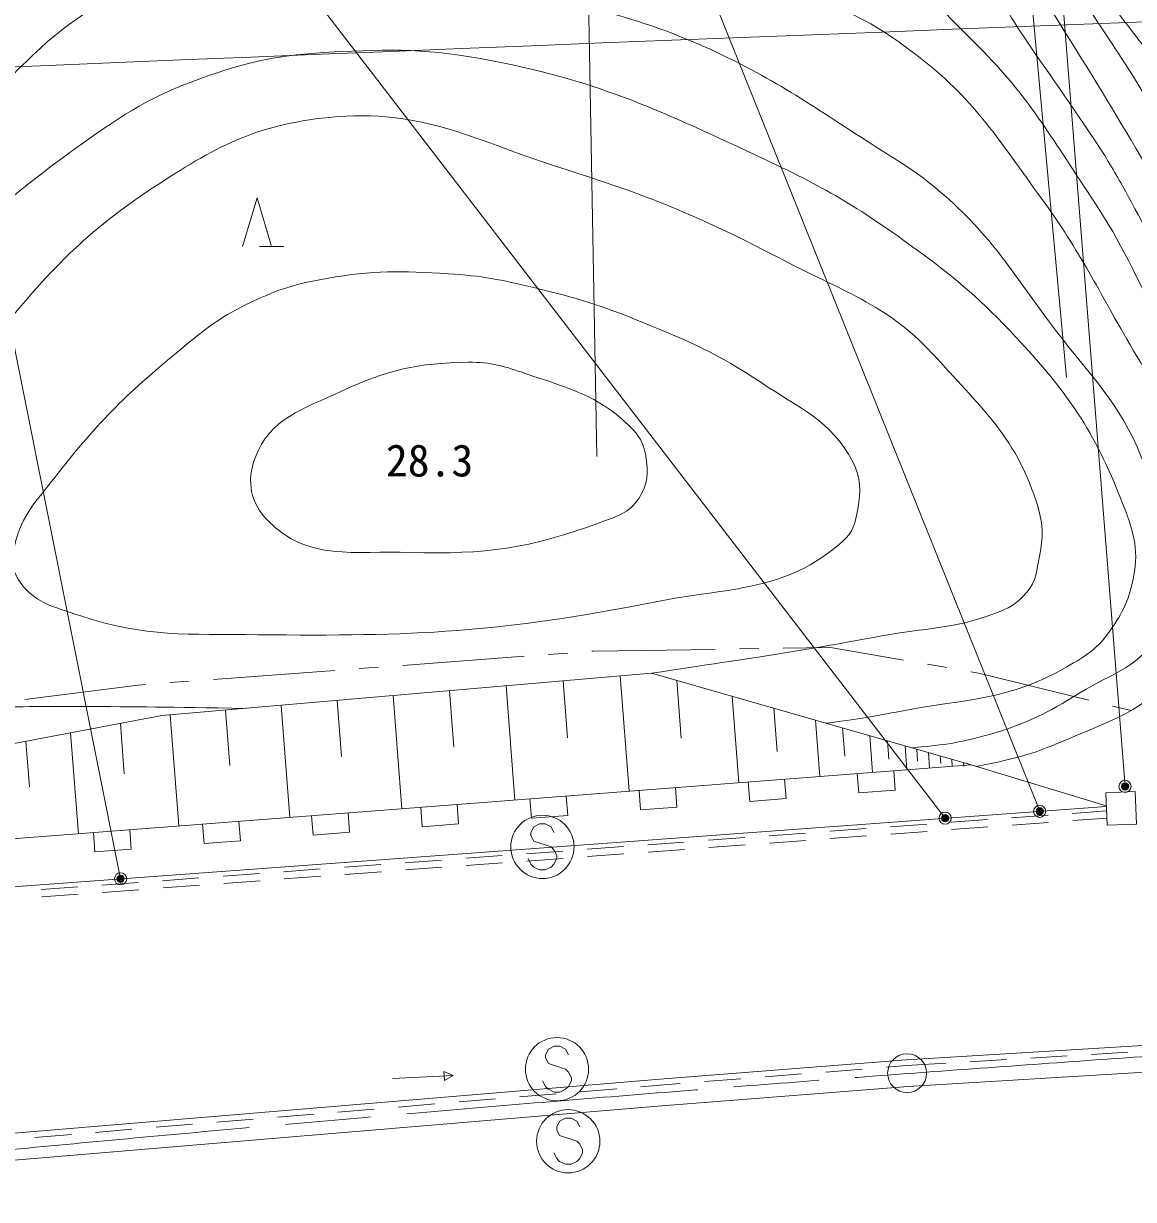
# Model space of a CAD drawing. Units: millimetres, scale not verified. Extents: x 40000 to 680000, y 20000 to 380000.
# Drawn here: x 227007 to 272638, y 294039 to 342378 of the extents above; entities that cross this region are included whole.
import ezdxf
from ezdxf.enums import TextEntityAlignment as Align

# ---------------------------------------------------------------- set-up
doc = ezdxf.new("R2010")
doc.units = ezdxf.units.MM
doc.header["$LTSCALE"] = 1000
doc.header["$PDMODE"] = 32
doc.header["$PDSIZE"] = 500
doc.linetypes.add('CHAIN', pattern=[18.5, 12, -1.5, 3.5, -1.5])
for name, color, linetype, lineweight in [('M-BGD', 7, 'Continuous', 13), ('M-BMK', 2, 'CHAIN', 13), ('M-BMK-ROW', 30, 'Continuous', 13), ('M-BMK-SRVR', 3, 'Continuous', 13), ('M-STR-HTXT', 7, 'Continuous', 13), ('M-STR-STRC', 7, 'Continuous', 13)]:
    doc.layers.add(name, color=color, linetype=linetype, lineweight=lineweight)
doc.styles.add('ＭＳ ゴシック', font='')
doc.styles.get('ＭＳ ゴシック').set_extended_font_data('MS Gothic')

msp = doc.modelspace()

# ---------------------------------------------------------------- linework, layer by layer
at = {"layer": 'M-BGD'}
for p, q in [((236008, 333210), (236608, 335210)), ((236608, 335210), (237208, 333210)), ((236708, 333210), (237708, 333210)), ((249189, 315355), (249370, 313009)), ((251533, 315558), (251899, 310822)), ((253862, 315371), (254045, 313004)), ((242199, 314750), (242558, 310101)), ((244522, 314951), (244702, 312626)), ((246845, 315152), (247207, 310460)), ((256145, 314718), (256419, 311171)), ((237596, 314351), (237952, 309745)), ((239898, 314551), (240076, 312247)), ((257855, 314229), (257992, 312455)), ((233035, 313956), (233388, 309392)), ((235316, 314154), (235492, 311872)), ((259565, 313739), (259743, 311428)), ((230988, 313605), (231148, 311532)), ((260679, 313421), (260768, 312265)), ((227104, 312871), (227249, 311003)), ((228945, 313219), (229266, 309074)), ((261794, 313102), (261910, 311596)), ((262520, 312894), (262578, 312141)), ((263246, 312686), (263322, 311705)), ((263726, 312548), (263764, 312058)), ((264207, 312411), (264256, 311777)), ((264688, 312273), (264712, 311956)), ((265169, 312136), (265191, 311849)), ((265649, 311998), (265660, 311855)), ((271521, 310218), (265962, 311909)), ((258356, 310519), (258294, 311316)), ((261285, 311547), (261347, 310750)), ((262843, 310865), (262781, 311663)), ((252312, 310854), (252374, 310056)), ((253869, 310172), (253808, 310970)), ((256799, 311201), (256860, 310403)), ((261347, 310750), (262843, 310865)), ((247826, 310507), (247887, 309710)), ((249383, 309825), (249321, 310623)), ((256860, 310403), (258356, 310519)), ((240409, 309132), (240348, 309930)), ((243339, 310161), (243401, 309363)), ((244896, 309479), (244834, 310276)), ((252374, 310056), (253869, 310172)), ((271529, 310016), (270123, 309912)), ((234366, 309468), (234427, 308670)), ((235923, 308786), (235861, 309583)), ((238852, 309814), (238914, 309017)), ((243401, 309363), (244896, 309479)), ((247887, 309710), (249383, 309825)), ((264139, 309469), (262643, 309358)), ((266633, 309654), (265137, 309543)), ((269126, 309838), (267630, 309727)), ((269143, 309538), (267647, 309428)), ((271540, 309716), (270140, 309612)), ((229879, 309121), (229941, 308323)), ((231436, 308439), (231375, 309237)), ((238914, 309017), (240409, 309132)), ((256660, 308916), (255164, 308805)), ((259153, 309100), (257657, 308989)), ((261646, 309285), (260150, 309174)), ((261664, 308985), (260168, 308874)), ((264157, 309169), (262661, 309059)), ((266650, 309354), (265154, 309243)), ((229941, 308323), (231436, 308439)), ((234427, 308670), (235923, 308786)), ((251673, 308546), (250178, 308436)), ((254167, 308731), (252671, 308620)), ((254184, 308431), (252688, 308321)), ((256677, 308616), (255181, 308505)), ((259170, 308800), (257675, 308690)), ((244194, 307993), (242698, 307882)), ((246687, 308177), (245191, 308067)), ((249180, 308362), (247684, 308251)), ((249198, 308062), (247702, 307952)), ((251691, 308247), (250195, 308136)), ((239208, 307624), (237712, 307513)), ((241701, 307808), (240205, 307698)), ((241718, 307509), (240222, 307398)), ((244211, 307693), (242715, 307583)), ((246705, 307878), (245209, 307767)), ((231728, 307070), (230232, 306960)), ((234221, 307255), (232725, 307144)), ((236714, 307439), (235218, 307329)), ((236732, 307140), (235236, 307029)), ((239225, 307324), (237729, 307214)), ((229235, 306886), (227739, 306775)), ((229252, 306586), (227756, 306476)), ((231745, 306771), (230250, 306660)), ((234239, 306955), (232743, 306845)), ((265917, 299700), (267414, 299791)), ((268412, 299851), (269910, 299942)), ((270908, 300002), (272405, 300093)), ((244291, 299301), (244674, 299132)), ((244309, 298926), (244291, 299301)), ((259990, 299279), (261485, 299398)), ((262482, 299477), (263310, 299542)), ((263310, 299542), (264919, 299640)), ((242177, 299009), (244674, 299132)), ((244674, 299132), (244309, 298926)), ((252391, 298674), (253181, 298740)), ((253181, 298740), (254009, 298805)), ((255006, 298884), (256501, 299003)), ((257498, 299082), (258993, 299200)), ((247408, 298257), (248903, 298382)), ((249900, 298465), (251394, 298590)), ((242426, 297840), (243921, 297965)), ((244917, 298049), (246412, 298174)), ((234952, 297215), (236447, 297340)), ((237443, 297424), (238938, 297549)), ((239934, 297632), (241429, 297757)), ((229969, 296799), (231464, 296924)), ((232461, 297007), (233955, 297132)), ((227478, 296590), (228973, 296715))]:
    msp.add_line(p, q, dxfattribs=at)
for points in [[(265962, 311909), (252821, 315669), (232692, 313927), (214680, 310523), (198384, 308054), (177469, 308524), (162262, 307943), (160418, 306045)], [(160418, 306045), (177345, 305063), (265962, 311909)], [(158547, 304339), (161531, 303669), (175131, 303022), (182927, 303684), (271522, 310197)], [(63163, 288243), (83517, 288366), (114842, 289514), (146080, 291059), (159464, 291824), (159459, 291824), (160039, 291862), (162629, 292033), (198270, 294388), (253161, 298978), (263294, 299781), (312431, 302756), (341302, 303893), (363212, 304457), (378803, 304685), (409833, 304482), (437392, 303298), (452839, 302220), (462973, 301393), (486944, 298832), (535813, 292716), (552174, 290386), (562227, 288904)], [(63159, 287143), (83540, 287266), (114889, 288415), (146139, 289961), (159532, 290726), (160112, 290764), (162664, 290933), (198352, 293291), (253250, 297882), (263370, 298684), (312486, 301657), (341338, 302794), (363235, 303357), (378807, 303585), (409806, 303382), (437330, 302200), (452756, 301123), (462870, 300297), (486817, 297740), (535667, 291626), (552016, 289297), (562061, 287817), (562062, 287817)]]:
    msp.add_lwpolyline(points, dxfattribs=at)
msp.add_lwpolyline([(271550, 309423), (272757, 309467), (272708, 310805), (271501, 310760)], close=True, dxfattribs=at)
for points, knots in [([(260155, 354294), (260822, 354067), (261518, 353793), (262302, 353421), (263967, 352629), (264795, 351930), (266130, 350657), (268344, 348547), (269010, 346852), (270820, 344386), (272729, 341786), (273969, 340444), (275667, 337701), (277804, 334249), (278656, 332101), (280184, 328339), (280854, 326690), (280961, 325660), (281702, 324041), (281958, 323481), (282194, 323217), (282518, 322694), (282924, 322040), (282948, 321485), (283565, 321026), (284069, 320651), (284464, 320633), (285052, 320412), (285983, 320062), (286326, 319986), (287490, 319673)], [0, 0, 0, 0, 1, 1, 1, 2, 2, 2, 3, 3, 3, 4, 4, 4, 5, 5, 5, 6, 6, 6, 7, 7, 7, 8, 8, 8, 9, 9, 9, 10, 10, 10, 10]), ([(256263, 353482), (257170, 353250), (258058, 353033), (259177, 352614), (261959, 351574), (263685, 351122), (266005, 349267), (267461, 348103), (267804, 346982), (268927, 345494), (269896, 344209), (270462, 343504), (271355, 342164), (274898, 336846), (276339, 333523), (279239, 327828), (279748, 326829), (280036, 326265), (280420, 325211), (280732, 324356), (280824, 323848), (281145, 322996), (281380, 322373), (281436, 321977), (281816, 321429), (282284, 320752), (282573, 320345), (283264, 319898), (283867, 319509), (284312, 319497), (285005, 319307), (285538, 319161), (285728, 319118), (286385, 318988)], [0, 0, 0, 0, 1, 1, 1, 2, 2, 2, 3, 3, 3, 4, 4, 4, 5, 5, 5, 6, 6, 6, 7, 7, 7, 8, 8, 8, 9, 9, 9, 10, 10, 10, 11, 11, 11, 11]), ([(249493, 352070), (249833, 351937), (250186, 351805), (250554, 351672), (254843, 350129), (257645, 350312), (261711, 348251), (263492, 347348), (264543, 346788), (265906, 345328), (266901, 344263), (267097, 343391), (267904, 342178), (269205, 340220), (270008, 339172), (271292, 337202), (271757, 336488), (271985, 336067), (272396, 335320), (274069, 332283), (274894, 330515), (276265, 327331), (277282, 324969), (277442, 323481), (278512, 321142), (279189, 319664), (279405, 318551), (280745, 317630), (281442, 317152), (281833, 316945), (282702, 316705)], [0, 0, 0, 0, 1, 1, 1, 2, 2, 2, 3, 3, 3, 4, 4, 4, 5, 5, 5, 6, 6, 6, 7, 7, 7, 8, 8, 8, 9, 9, 9, 10, 10, 10, 10]), ([(244936, 351119), (246730, 350298), (248320, 349423), (250661, 348606), (254708, 347193), (257385, 347535), (261220, 345621), (263421, 344522), (264331, 343345), (266083, 341618), (268231, 339500), (269075, 337974), (270754, 335467), (272046, 333537), (272596, 332340), (273597, 330245), (275346, 326585), (276084, 324403), (277181, 320498), (277661, 318788), (277129, 317533), (278097, 316045), (278506, 315418), (278716, 315111), (279324, 314574)], [0, 0, 0, 0, 1, 1, 1, 2, 2, 2, 3, 3, 3, 4, 4, 4, 5, 5, 5, 6, 6, 6, 7, 7, 7, 8, 8, 8, 8]), ([(284703, 317945), (284007, 318137), (283768, 318238), (283199, 318499), (282134, 318986), (281525, 319352), (280753, 320232), (280268, 320784), (280468, 321343), (280247, 322044), (279860, 323275), (279612, 323954), (279176, 325169), (278727, 326418), (278510, 327137), (277925, 328327), (276384, 331460), (275229, 333060), (273446, 336061), (272121, 338292), (271386, 339546), (270002, 341741), (269054, 343246), (268550, 344113), (267476, 345531), (266700, 346554), (266213, 347097), (265267, 347963), (264534, 348633), (264119, 349031), (263249, 349509), (262200, 350086), (261427, 350298), (260447, 350580)], [0, 0, 0, 0, 1, 1, 1, 2, 2, 2, 3, 3, 3, 4, 4, 4, 5, 5, 5, 6, 6, 6, 7, 7, 7, 8, 8, 8, 9, 9, 9, 10, 10, 10, 11, 11, 11, 11]), ([(237252, 349516), (237414, 349515), (237580, 349513), (237750, 349509), (243328, 349389), (245989, 346677), (251377, 345230), (254612, 344361), (256618, 344545), (259741, 343333), (261416, 342684), (262316, 342157), (263741, 341064), (266077, 339272), (266971, 337772), (268709, 335396), (270390, 333099), (271076, 331636), (272497, 329170), (273294, 327787), (273855, 327062), (274453, 325583), (275063, 324071), (275421, 323169), (275491, 321541), (275583, 319407), (275756, 317953), (274625, 316141), (273468, 314290), (272016, 313851), (270011, 312989), (268579, 312373), (267932, 312184), (266188, 311840)], [0, 0, 0, 0, 1, 1, 1, 2, 2, 2, 3, 3, 3, 4, 4, 4, 5, 5, 5, 6, 6, 6, 7, 7, 7, 8, 8, 8, 9, 9, 9, 10, 10, 10, 11, 11, 11, 11]), ([(146850, 311395), (147863, 311622), (148139, 311702), (148960, 311915), (151797, 312650), (153444, 312973), (156111, 314188), (156939, 314565), (157374, 314838), (158174, 315273), (159315, 315895), (159917, 316314), (161076, 316901), (163335, 318046), (164537, 318861), (166931, 319688), (171211, 321166), (173725, 321898), (178241, 322240), (180613, 322419), (181975, 322096), (184295, 321569), (186381, 321096), (187391, 320254), (189488, 319830), (192501, 319219), (194245, 318532), (197300, 318874), (198701, 319031), (199541, 319098), (200813, 319705), (204044, 321247), (205542, 322738), (208181, 325158), (212523, 329142), (214356, 331973), (218165, 336470), (219680, 338260), (220343, 339425), (221967, 341117), (223400, 342611), (224227, 343441), (225857, 344717), (227886, 346305), (229058, 347219), (231400, 348296)], [0, 0, 0, 0, 1, 1, 1, 2, 2, 2, 3, 3, 3, 4, 4, 4, 5, 5, 5, 6, 6, 6, 7, 7, 7, 8, 8, 8, 9, 9, 9, 10, 10, 10, 11, 11, 11, 12, 12, 12, 13, 13, 13, 14, 14, 14, 15, 15, 15, 15]), ([(150012, 308857), (151280, 309762), (151692, 310086), (152890, 310651), (153838, 311098), (154429, 311207), (155401, 311599), (156343, 311979), (156849, 312243), (157764, 312685), (157938, 312769), (158033, 312821), (158208, 312904), (161025, 314258), (162520, 315237), (165476, 316252), (169893, 317768), (172461, 318427), (177073, 319160), (178496, 319386), (179326, 319217), (180760, 319084), (184699, 318720), (186686, 317348), (190423, 316052), (191460, 315693), (191928, 315174), (192997, 314929), (195950, 314255), (197631, 313659), (200660, 313733), (201933, 313764), (202671, 313826), (203887, 314207), (204989, 314553), (205636, 314790), (206550, 315497), (209401, 317703), (210210, 319769), (212491, 322560), (215116, 325771), (216454, 327676), (219016, 330937), (221691, 334342), (222841, 336562), (225909, 339617), (227697, 341398), (228724, 342491), (230981, 343620), (233112, 344687), (234480, 345107), (236859, 345258), (240425, 345485), (242419, 344693), (245912, 343937), (249607, 343137), (251790, 342888), (255230, 341318), (258073, 340020), (259486, 338932), (262126, 337260), (263138, 336619), (263730, 336282), (264643, 335506), (266885, 333599), (267688, 332062), (269474, 329723), (270949, 327791), (272042, 326820), (272961, 324570), (273677, 322814), (274107, 321768), (274195, 319874), (274242, 318879), (274186, 318247), (273716, 317369), (272954, 315947), (271811, 315702), (270434, 314862), (269070, 314029), (268252, 313593), (266715, 313157), (265497, 312812), (264979, 312736), (263523, 312607)], [0, 0, 0, 0, 1, 1, 1, 2, 2, 2, 3, 3, 3, 4, 4, 4, 5, 5, 5, 6, 6, 6, 7, 7, 7, 8, 8, 8, 9, 9, 9, 10, 10, 10, 11, 11, 11, 12, 12, 12, 13, 13, 13, 14, 14, 14, 15, 15, 15, 16, 16, 16, 17, 17, 17, 18, 18, 18, 19, 19, 19, 20, 20, 20, 21, 21, 21, 22, 22, 22, 23, 23, 23, 24, 24, 24, 25, 25, 25, 26, 26, 26, 27, 27, 27, 28, 28, 28, 28]), ([(216978, 310957), (215665, 311061), (215308, 311079), (214245, 311220), (213623, 311303), (213259, 311280), (212658, 311459), (212018, 311649), (211627, 311811), (211167, 312294), (210811, 312667), (210607, 312954), (210565, 313468), (210528, 313922), (210755, 314161), (210976, 314558), (211345, 315221), (211663, 315522), (212090, 316148), (213204, 317780), (213793, 318718), (214877, 320369), (215848, 321849), (216347, 322708), (217354, 324162), (218127, 325277), (218625, 325855), (219423, 326952), (220637, 328623), (221108, 329723), (222484, 331263), (224983, 334060), (226624, 335446), (229678, 337623), (231458, 338892), (232559, 339527), (234626, 340236), (236480, 340873), (237595, 341086), (239552, 341196), (242176, 341343), (243692, 341351), (246271, 340848), (250849, 339955), (253272, 338757), (257498, 336784), (260088, 335574), (261478, 334725), (263785, 333035), (265472, 331800), (266369, 331018), (267798, 329491), (269945, 327197), (271018, 325659), (272159, 322731), (272604, 321589), (272878, 320834), (272645, 319631), (272466, 318708), (272220, 318196), (271683, 317424), (271163, 316676), (270682, 316384), (269893, 315929), (267516, 314559), (265803, 314623), (263107, 314118), (261897, 313891), (261473, 313805), (259996, 313616)], [0, 0, 0, 0, 1, 1, 1, 2, 2, 2, 3, 3, 3, 4, 4, 4, 5, 5, 5, 6, 6, 6, 7, 7, 7, 8, 8, 8, 9, 9, 9, 10, 10, 10, 11, 11, 11, 12, 12, 12, 13, 13, 13, 14, 14, 14, 15, 15, 15, 16, 16, 16, 17, 17, 17, 18, 18, 18, 19, 19, 19, 20, 20, 20, 21, 21, 21, 22, 22, 22, 23, 23, 23, 23]), ([(236157, 314227), (232785, 314277), (231926, 314295), (229214, 314305), (227470, 314311), (226493, 314276), (224748, 314304), (222807, 314336), (221688, 314172), (219785, 314554), (219116, 314688), (218637, 314658), (218130, 315116), (217772, 315440), (217672, 315758), (217609, 316236), (217440, 317499), (218150, 318156), (218657, 319325), (219017, 320151), (219523, 320433), (220050, 321164), (222281, 324261), (223197, 326243), (225611, 329199), (227899, 332001), (229281, 333612), (232300, 335605), (234852, 337290), (236524, 338210), (239566, 338520), (243443, 338913), (245594, 337547), (249309, 336372), (252925, 335228), (254913, 334398), (258272, 332638), (260844, 331291), (262594, 330795), (264537, 328637), (266468, 326492), (267867, 325296), (268702, 322532), (268933, 321767), (268928, 321272), (268773, 320488), (268655, 319886), (268657, 319471), (268258, 319005), (267845, 318523), (267500, 318326), (266904, 318108), (265180, 317476), (264095, 317544), (262290, 317208), (258606, 316523), (257399, 316366), (252821, 315669)], [0, 0, 0, 0, 1, 1, 1, 2, 2, 2, 3, 3, 3, 4, 4, 4, 5, 5, 5, 6, 6, 6, 7, 7, 7, 8, 8, 8, 9, 9, 9, 10, 10, 10, 11, 11, 11, 12, 12, 12, 13, 13, 13, 14, 14, 14, 15, 15, 15, 16, 16, 16, 17, 17, 17, 18, 18, 18, 19, 19, 19, 19]), ([(244467, 332093), (242522, 332213), (241402, 332237), (239483, 331904), (238213, 331684), (237499, 331467), (236337, 330912), (235191, 330365), (234609, 329923), (233628, 329117), (231344, 327239), (230113, 326075), (228305, 323735), (227533, 322736), (226934, 322186), (226655, 320954), (226532, 320414), (226487, 320010), (226783, 319541), (227398, 318567), (228229, 318403), (229323, 318040), (232051, 317135), (233766, 317291), (236640, 317256), (243027, 317177), (246673, 317348), (252937, 318596), (256051, 319217), (258292, 318988), (260675, 321087), (261110, 321470), (261210, 321859), (261305, 322431), (261430, 323179), (261448, 323689), (261096, 324360), (260189, 326090), (258935, 326541), (257313, 327629), (255541, 328819), (254416, 329295), (252441, 330104), (250750, 330798), (249760, 331099), (247982, 331523), (246629, 331846), (245855, 332008), (244467, 332093)], [0, 0, 0, 0, 1, 1, 1, 2, 2, 2, 3, 3, 3, 4, 4, 4, 5, 5, 5, 6, 6, 6, 7, 7, 7, 8, 8, 8, 9, 9, 9, 10, 10, 10, 11, 11, 11, 12, 12, 12, 13, 13, 13, 14, 14, 14, 15, 15, 15, 16, 16, 16, 16]), ([(245287, 328453), (243203, 328422), (241971, 328153), (240085, 327264), (238499, 326517), (237140, 326169), (236528, 324526), (236167, 323557), (236333, 322668), (237060, 321931), (238708, 320259), (240583, 320712), (242930, 320640), (245994, 320547), (247808, 320791), (250682, 321856), (251379, 322114), (251887, 322239), (252300, 322857), (252686, 323435), (252702, 323929), (252585, 324614), (252495, 325143), (252313, 325446), (251929, 325820), (250589, 327122), (249431, 327376), (247665, 327985), (246770, 328294), (246234, 328468), (245287, 328453)], [0, 0, 0, 0, 1, 1, 1, 2, 2, 2, 3, 3, 3, 4, 4, 4, 5, 5, 5, 6, 6, 6, 7, 7, 7, 8, 8, 8, 9, 9, 9, 10, 10, 10, 10])]:
    msp.add_open_spline(points, degree=3, knots=knots, dxfattribs=at)
at = {"layer": 'M-BMK'}
msp.add_arc((398422, -1512946), 1817187, 90.45254, 95.56713, dxfattribs=at)
at = {"layer": 'M-BMK-ROW'}
for p, q in [((250435, 316577), (255435, 316653)), ((256435, 316669), (257235, 316681)), ((258235, 316696), (260179, 316725)), ((260179, 316725), (263190, 316207)), ((242597, 315995), (247584, 316366)), ((248581, 316440), (249379, 316499)), ((250376, 316573), (250435, 316577)), ((234819, 315417), (239805, 315788)), ((240802, 315862), (241600, 315921)), ((264175, 316037), (264964, 315901)), ((265949, 315731), (266335, 315665)), ((266335, 315665), (270809, 314560)), ((227064, 314598), (231722, 315187)), ((231722, 315187), (232026, 315210)), ((233024, 315284), (233821, 315343)), ((271780, 314320), (272559, 314139))]:
    msp.add_line(p, q, dxfattribs=at)
at = {"layer": 'M-BMK-SRVR'}
msp.add_circle((263332, 299232), 800, dxfattribs=at)
at = {"layer": 'M-STR-HTXT'}
for p, q in [((269887, 327834), (267502, 353723)), ((250577, 324578), (250134, 348948))]:
    msp.add_line(p, q, dxfattribs=at)
msp.add_arc((765700, -12677842), 13029599, 91.46521, 93.08997, dxfattribs=at)
at = {"layer": 'M-STR-STRC'}
for p, q in [((272291, 311020), (268490, 358837)), ((268783, 309995), (250895, 354538)), ((230999, 307218), (221687, 353796)), ((264897, 309710), (233526, 350496)), ((248222, 309478), (247986, 309360)), ((248458, 309478), (248222, 309478)), ((248695, 309360), (248458, 309478)), ((247986, 309360), (247867, 309124)), ((247867, 309124), (247867, 309005)), ((247867, 309005), (247986, 308769)), ((248813, 309124), (248695, 309360)), ((247986, 308769), (248695, 308533)), ((248695, 308533), (248813, 308414)), ((248813, 308414), (248931, 308178)), ((247867, 307824), (247749, 308060)), ((248931, 308060), (248813, 307824)), ((248931, 308178), (248931, 308060)), ((247986, 307705), (247867, 307824)), ((248222, 307587), (247986, 307705)), ((248458, 307587), (248222, 307587)), ((248695, 307705), (248458, 307587)), ((248813, 307824), (248695, 307705)), ((248584, 300223), (248466, 299986)), ((248821, 300341), (248584, 300223)), ((249057, 300341), (248821, 300341)), ((249293, 300223), (249057, 300341)), ((249411, 299986), (249293, 300223)), ((248466, 299986), (248466, 299868)), ((248466, 299868), (248584, 299632)), ((248584, 299632), (249293, 299395)), ((249293, 299395), (249411, 299277)), ((249411, 299277), (249530, 299041)), ((248466, 298686), (248348, 298923)), ((249530, 298923), (249411, 298686)), ((249530, 299041), (249530, 298923)), ((248584, 298568), (248466, 298686)), ((248821, 298450), (248584, 298568)), ((249057, 298450), (248821, 298450)), ((249293, 298568), (249057, 298450)), ((249411, 298686), (249293, 298568)), ((249282, 297376), (249045, 297258)), ((249518, 297376), (249282, 297376)), ((249754, 297258), (249518, 297376)), ((249045, 297258), (248927, 297022)), ((248927, 297022), (248927, 296904)), ((248927, 296904), (249045, 296667)), ((249873, 297022), (249754, 297258)), ((249045, 296667), (249754, 296431)), ((249754, 296431), (249873, 296313)), ((248927, 295722), (248809, 295958)), ((249873, 296313), (249991, 296076)), ((249991, 295958), (249873, 295722)), ((249991, 296076), (249991, 295958)), ((249045, 295604), (248927, 295722)), ((249282, 295486), (249045, 295604)), ((249518, 295486), (249282, 295486)), ((249754, 295604), (249518, 295486)), ((249873, 295722), (249754, 295604))]:
    msp.add_line(p, q, dxfattribs=at)
for centre, radius in [((272291, 311020), 150), ((272291, 311020), 120), ((272291, 311020), 90), ((272291, 311020), 60), ((272291, 311020), 30), ((264897, 309710), 150), ((268783, 309995), 150), ((268783, 309995), 120), ((268783, 309995), 90), ((268783, 309995), 60), ((268783, 309995), 30), ((248340, 308533), 1300), ((264897, 309710), 120), ((264897, 309710), 90), ((264897, 309710), 60), ((264897, 309710), 30), ((230999, 307218), 150), ((230999, 307218), 120), ((230999, 307218), 90), ((230999, 307218), 60), ((230999, 307218), 30), ((248939, 299395), 1300), ((249400, 296431), 1300)]:
    msp.add_circle(centre, radius, dxfattribs=at)
for p in [(272291, 311020), (264897, 309710), (268783, 309995), (230999, 307218)]:
    msp.add_point(p, dxfattribs=at)

# ---------------------------------------------------------------- texts
at = {"layer": 'M-BGD', "style": 'ＭＳ ゴシック'}
msp.add_text('28.3', height=1320, dxfattribs=at).set_placement((241904, 323364), align=Align.BOTTOM_LEFT)

doc.saveas('drawing.dxf')
